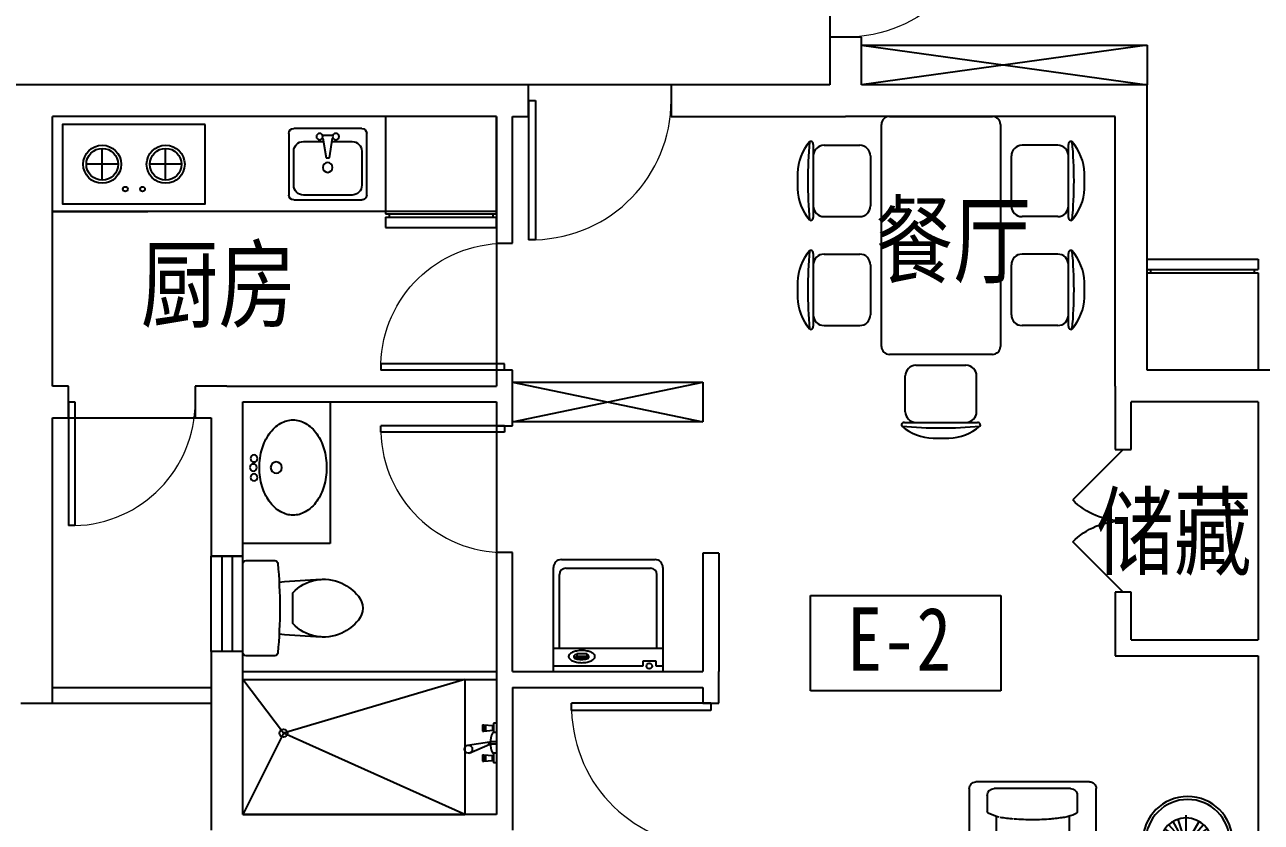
# Model space of a CAD drawing. Extents: x 1005722 to 1034128, y -625400 to -609800.
# Drawn here: x 1019850 to 1027645, y -620550 to -615522 of the extents above; entities that cross this region are included whole.
import ezdxf
from ezdxf.enums import TextEntityAlignment as Align

# ---------------------------------------------------------------- set-up
doc = ezdxf.new("R2010")
doc.units = 0
doc.header["$LTSCALE"] = 1000
doc.header["$MEASUREMENT"] = 0
doc.layers.get('0').update_dxf_attribs({"linetype": 'CONTINUOUS'})
for name, color, linetype in [('BATH', 8, 'CONTINUOUS'), ('FUR', 8, 'CONTINUOUS'), ('Furniture(家具)', 8, 'CONTINUOUS'), ('WALL', 2, 'CONTINUOUS'), ('WINDOW', 4, 'CONTINUOUS'), ('家具', 8, 'CONTINUOUS'), ('文字注明', 211, 'CONTINUOUS'), ('阳台露台', 141, 'CONTINUOUS')]:
    doc.layers.add(name, color=color, linetype=linetype)
doc.layers.add('文字标注', color=121, linetype='CONTINUOUS', lineweight=0)
doc.styles.add('-黑体', font='simhei.ttf', dxfattribs={"width": 0.8})
doc.styles.add('DIM_FONT', font='ZBTXT.shx', dxfattribs={"width": 0.8})

# ---------------------------------------------------------------- blocks, each defined once
blk = doc.blocks.new('_E10NWL')
for p, q in [((-275, 0), (275, 0)), ((-275, -482), (-275, 0)), ((275, 0), (275, -482)), ((275, -482), (-275, -482)), ((-256.6, -482), (-256.6, -499.1)), ((256.6, -482), (256.6, -499.1)), ((-275, -550), (-275, -499.1)), ((275, -499.1), (-275, -499.1)), ((275, -550), (-275, -550)), ((275, -499.1), (275, -550))]:
    blk.add_line(p, q)
at = {"style": 'DIM_FONT', "width": 0.8, "flags": 9}
for tag in ['XSIZE', 'YSIZE']:
    blk.add_attdef(tag, (0, 0), '', height=0.5, dxfattribs=at)
blk = doc.blocks.new('1')
at = {"layer": 'Furniture(家具)'}
for p, q in [((-70335.6, -529641.1), (-70335.3, -528988)), ((-70292.8, -528945.5), (-69577.6, -528945.8)), ((-70173.8, -528988.1), (-69691.4, -528988.2)), ((-69535.1, -528988.3), (-69535.4, -529641.4)), ((-70216.3, -529030.6), (-70216.4, -529132.2)), ((-69648.9, -529030.8), (-69649, -529130)), ((-70951.1, -529284), (-71012.6, -529215.7)), ((-70938.8, -529275), (-70984.7, -529195.4)), ((-70902.4, -529338.1), (-70902.4, -529156.3)), ((-70879.9, -529268.9), (-70851.5, -529181.4)), ((-70866, -529275), (-70820, -529195.4)), ((-70853.7, -529284), (-70792.2, -529215.7)), ((-70165.3, -529204.1), (-70165.5, -529641.1)), ((-70165.3, -529162.6), (-70165.3, -529204.1)), ((-69705.3, -529162.7), (-69705.5, -529641.3)), ((-71209, -529300), (-71285.5, -529276.5)), ((-71239, -529271), (-71262.6, -529347.4)), ((-71203.7, -529271), (-71227.3, -529347.4)), ((-71216.2, -529297.8), (-71191.9, -529273.5)), ((-70961.3, -529295.3), (-71035.6, -529241.3)), ((-70843.5, -529295.3), (-70769.1, -529241.3)), ((-70835.9, -529308.5), (-70751.9, -529271.1)), ((-70591.9, -529282.7), (-70615.4, -529359.2)), ((-70543, -529373.3), (-70566.5, -529285.1)), ((-70519.4, -529373.3), (-70495.9, -529296.9)), ((-70490, -529373.3), (-70466.5, -529296.9)), ((-70454.7, -529373.3), (-70431.2, -529296.9)), ((-70401.8, -529385), (-70425.3, -529296.9)), ((-69459.6, -529367.4), (-69436.1, -529291)), ((-69430.2, -529367.4), (-69406.6, -529291)), ((-69394.9, -529367.4), (-69371.3, -529291)), ((-69360.9, -529373.3), (-69384.4, -529285.1)), ((-69337.4, -529373.3), (-69313.8, -529296.9)), ((-69308, -529373.3), (-69284.4, -529296.9)), ((-69272.7, -529373.3), (-69249.1, -529296.9)), ((-69219.7, -529385), (-69243.2, -529296.9)), ((-69185.7, -529288.6), (-69162.1, -529376.8)), ((-71226.7, -529338.1), (-71303.1, -529314.6)), ((-71226.7, -529373.4), (-71303.1, -529349.9)), ((-71220.8, -529338.1), (-71297.2, -529314.6)), ((-71220.8, -529361.6), (-71295.6, -529381.6)), ((-71192.1, -529368.2), (-71223.9, -529336.4)), ((-70902.4, -529338.1), (-71084.1, -529338.1)), ((-70968.9, -529367.7), (-71052.9, -529405.1)), ((-70968.6, -529326.5), (-70973.3, -529321.8)), ((-70902.4, -529338.1), (-70902.4, -529519.8)), ((-70902.4, -529338.1), (-70720.7, -529338.1)), ((-70831.2, -529322.9), (-70741.3, -529303.8)), ((-70572.9, -529367.1, 685.7), (-70512.2, -529367.1, 685.7)), ((-70427.9, -529353.6, 685.7), (-70367.2, -529353.6, 685.7)), ((-70378.2, -529385), (-70354.7, -529308.6)), ((-69533.6, -529300.4), (-69510, -529388.6)), ((-69506.2, -529325.7), (-69479.7, -529306.3)), ((-69497.4, -529336.8, 685.7), (-69436.7, -529336.8, 685.7)), ((-69440.1, -529353.6, 685.7), (-69379.4, -529353.6, 685.7)), ((-69352.4, -529350.2, 685.7), (-69291.8, -529350.2, 685.7)), ((-69271.5, -529350.2, 685.7), (-69210.9, -529350.2, 685.7)), ((-69224.3, -529350.2, 685.7), (-69163.7, -529350.2, 685.7)), ((-69215.1, -529300.4), (-69191.5, -529388.6)), ((-69177.1, -529353.6, 685.7), (-69116.5, -529353.6, 685.7)), ((-69121, -529300.4), (-69144.5, -529376.8)), ((-69085.7, -529300.4), (-69109.2, -529376.8)), ((-69108.8, -529431.6, 1371.4), (-69108.8, -529339.1, 1371.4)), ((-69056.2, -529300.4), (-69079.8, -529376.8)), ((-69062.3, -529300.4), (-69038.7, -529388.6)), ((-68980.1, -529373.4), (-69056.6, -529349.9)), ((-69032.8, -529300.4), (-69009.3, -529388.6)), ((-71226.7, -529426.4), (-71314.9, -529449.9)), ((-71232.6, -529414.6), (-71309, -529391.1)), ((-71232.6, -529449.9), (-71309, -529426.4)), ((-71232.6, -529479.3), (-71309, -529455.8)), ((-71226.7, -529402.8), (-71303.1, -529379.3)), ((-70961.3, -529380.8), (-71035.6, -529434.9)), ((-70951.1, -529392.1), (-71012.6, -529460.5)), ((-70938.8, -529401.1), (-70984.7, -529480.7)), ((-70924.9, -529407.3), (-70953.3, -529494.7)), ((-70910, -529410.4), (-70919.6, -529501.9)), ((-70894.8, -529410.4), (-70885.2, -529501.9)), ((-70886.1, -529409), (-70890.8, -529404.3)), ((-70879.9, -529407.3), (-70851.5, -529494.7)), ((-70866, -529401.1), (-70820, -529480.7)), ((-70853.7, -529392.1), (-70792.2, -529460.5)), ((-70843.5, -529380.8), (-70769.1, -529434.9)), ((-68980.1, -529396.9), (-69068.3, -529420.5)), ((-68991.9, -529449.9), (-69068.3, -529426.4)), ((-71232.6, -529502.8), (-71320.8, -529526.4)), ((-71209, -529555.8), (-71285.5, -529532.2)), ((-68991.9, -529485.2), (-69068.3, -529461.7)), ((-68991.9, -529514.6), (-69068.3, -529491.1)), ((-71209, -529591.1), (-71285.5, -529567.5)), ((-71209, -529620.5), (-71285.5, -529597)), ((-68991.9, -529538.1), (-69080.1, -529561.7)), ((-69058.8, -529669, 1371.4), (-69058.8, -529576.5, 1371.4)), ((-71313.2, -529659), (-70659.5, -529659.2)), ((-70208, -529683.7), (-70293.1, -529683.6)), ((-70230.4, -529683.6), (-70180.1, -529725.2)), ((-70165.5, -529615.2), (-70165.5, -529641.1)), ((-69626.2, -529683.2), (-69677.3, -529725.4)), ((-69577.9, -529683.9), (-69663, -529683.9)), ((-68997.8, -529655.8), (-69074.2, -529632.3)), ((-68997.8, -529691.1), (-69074.2, -529667.6)), ((-71356, -529700.8), (-71355.8, -531575.1)), ((-70617.2, -529728.3), (-70617.2, -529784.6)), ((-70617, -529732.5), (-70616.9, -529701.8)), ((-70617, -529731.4), (-70610.5, -529731.4)), ((-70576.5, -529904.6), (-70576.5, -529765.5)), ((-70135.7, -529725.2), (-70180.1, -529725.2)), ((-69677.3, -529725.4), (-70135.7, -529725.2)), ((-68997.8, -529744), (-69086, -529767.6)), ((-68997.8, -529720.5), (-69074.2, -529697)), ((-69039.8, -529840, 1371.4), (-69039.8, -529747.4, 1371.4)), ((-71314, -529806.7), (-71313.3, -531469.8)), ((-71279.3, -529772.8), (-71173.8, -529772.8)), ((-71140, -530339.6), (-71139.8, -529806.9)), ((-71139.8, -529827), (-70659.8, -529827.1)), ((-71054.9, -530052.4), (-71054.8, -529827)), ((-70576.8, -530288.4), (-70576.8, -529793.1)), ((-68997.8, -529773.4), (-69086, -529797)), ((-68980.1, -529832.3), (-69056.6, -529808.7)), ((-68980.1, -529867.6), (-69056.6, -529844)), ((-68980.1, -529920.5), (-69068.3, -529944)), ((-68980.1, -529897), (-69056.6, -529873.4)), ((-68991.9, -529973.5), (-69068.3, -529949.9)), ((-68991.9, -530008.8), (-69068.3, -529985.2)), ((-69059.2, -530021.2, 1371.4), (-69059.2, -529928.7, 1371.4)), ((-71055, -530339.6), (-71054.9, -530052.4)), ((-68991.9, -530061.7), (-69080.1, -530085.2)), ((-68991.9, -530038.2), (-69068.3, -530014.6)), ((-70118.5, -530374.4), (-69723.9, -530156.1)), ((-70110.3, -530299.1), (-69774.6, -530113.4)), ((-69052.7, -530267.3, 1371.4), (-69052.7, -530174.7, 1371.4)), ((-68974.3, -530191.1), (-69050.7, -530167.6)), ((-68974.3, -530226.4), (-69050.7, -530202.9)), ((-68974.3, -530255.8), (-69050.7, -530232.3)), ((-68974.3, -530279.4), (-69062.5, -530302.9)), ((-68986, -530332.3), (-69062.5, -530308.8)), ((-71140.2, -530339.6), (-70760.4, -530339.5)), ((-71140, -530339.4), (-71139.8, -531469.7)), ((-71140, -530339.4), (-71033, -530339.5)), ((-71055, -530339.5), (-71054.8, -531449.6)), ((-70760.4, -530339.5), (-70627.8, -530339.4)), ((-70576.7, -530885.9), (-70576.7, -530390.6)), ((-70037.8, -530626.9), (-69608.5, -530368.7)), ((-68986, -530367.6), (-69062.5, -530344.1)), ((-68986, -530397), (-69062.5, -530373.5)), ((-70010.7, -530681.3), (-69594.6, -530431.1)), ((-68986, -530420.5), (-69074.2, -530444.1)), ((-69046.3, -530545.6, 1371.4), (-69046.3, -530453.1, 1371.4)), ((-68991.9, -530538.2), (-69068.3, -530514.7)), ((-68991.9, -530573.5), (-69068.3, -530550)), ((-68991.9, -530602.9), (-69068.3, -530579.4)), ((-69999.2, -530958.6), (-69586.9, -530680)), ((-68991.9, -530626.4), (-69080.1, -530650)), ((-68991.9, -530655.9), (-69080.1, -530679.4)), ((-69065.7, -530772.2, 1371.4), (-69065.7, -530679.7, 1371.4)), ((-69980.2, -531016.6), (-69599.6, -530759.3)), ((-68986, -530744.1), (-69074.2, -530767.6)), ((-68974.3, -530773.5), (-69062.5, -530797)), ((-68986, -530838.2), (-69062.5, -530814.7)), ((-68986, -530873.5), (-69062.5, -530850)), ((-71140, -530937.1), (-70760.3, -530937)), ((-70760.3, -530937), (-70627.7, -530936.9)), ((-68986, -530902.9), (-69062.5, -530879.4)), ((-68980.1, -530944.1), (-69056.6, -530920.6)), ((-69046.3, -530988.4, 1371.4), (-69046.3, -530895.8, 1371.4)), ((-70576.7, -530987.9), (-70576.5, -531511.1)), ((-68980.1, -530979.4), (-69056.6, -530955.9)), ((-68980.1, -531008.8), (-69056.6, -530985.3)), ((-69036.9, -531089.8, 1371.4), (-69036.9, -530997.2, 1371.4)), ((-68980.1, -531032.4), (-69068.3, -531055.9)), ((-68991.9, -531085.3), (-69068.3, -531061.8)), ((-68991.9, -531120.6), (-69068.3, -531097.1)), ((-68991.9, -531150), (-69068.3, -531126.5)), ((-69051.9, -531219.3, 1371.4), (-69051.9, -531126.8, 1371.4)), ((-68991.9, -531173.5), (-69080.1, -531197.1)), ((-68974.3, -531303), (-69050.7, -531279.4)), ((-68974.3, -531338.3), (-69050.7, -531314.7)), ((-69036.9, -531373.3, 1371.4), (-69036.9, -531280.8, 1371.4)), ((-68974.3, -531391.2), (-69062.5, -531414.7)), ((-68974.3, -531367.7), (-69050.7, -531344.1)), ((-71139.8, -531449.6), (-70659.8, -531449.4)), ((-68986, -531444.2), (-69062.5, -531420.6)), ((-68986, -531479.5), (-69062.5, -531455.9)), ((-69051, -531523.8, 685.7), (-69051, -531431.3, 685.7)), ((-71279.3, -531503.8), (-71173.8, -531503.7)), ((-70617.2, -531548.3), (-70617.2, -531491.9)), ((-70617, -531544.1), (-70616.9, -531574.8)), ((-70617, -531545.2), (-70610.5, -531545.2)), ((-70230.4, -531592.9), (-70180.1, -531551.4)), ((-69677.3, -531551.2), (-70180.1, -531551.4)), ((-69626.2, -531593.4), (-69677.3, -531551.2)), ((-68986, -531532.4), (-69074.2, -531555.9)), ((-68986, -531508.9), (-69062.5, -531485.3)), ((-71313.2, -531617.6), (-70659.5, -531617.4)), ((-71214.9, -531655.9), (-71291.4, -531632.4)), ((-70335.6, -531635.5), (-70335.3, -532288.6)), ((-70208, -531592.9), (-70293.1, -531593)), ((-70165.3, -532114), (-70165.5, -531635.4)), ((-69705.3, -532113.9), (-69705.5, -531635.2)), ((-69577.9, -531592.7), (-69663, -531592.7)), ((-69535.1, -532288.3), (-69535.4, -531635.2)), ((-68980.1, -531619.7), (-69068.3, -531643.2)), ((-68980.1, -531596.1), (-69056.6, -531572.6)), ((-69036.9, -531677.1, 1371.4), (-69036.9, -531584.5, 1371.4)), ((-71214.9, -531691.2), (-71291.4, -531667.7)), ((-71214.9, -531720.6), (-71291.4, -531697.1)), ((-70808.3, -531782.3), (-70854.2, -531702.7)), ((-70794.4, -531776.1), (-70822.8, -531688.7)), ((-70779.5, -531773), (-70789.1, -531681.5)), ((-70771.9, -531662.4), (-70771.9, -532027.1)), ((-70764.3, -531773), (-70754.7, -531681.5)), ((-70749.4, -531776.1), (-70721, -531688.7)), ((-70735.5, -531782.3), (-70689.5, -531702.7)), ((-68991.9, -531672.6), (-69068.3, -531649.1)), ((-68991.9, -531707.9), (-69068.3, -531684.4)), ((-68991.9, -531737.3), (-69068.3, -531713.8)), ((-69051.9, -531806.6, 1371.4), (-69051.9, -531714.1, 1371.4)), ((-71214.9, -531744.2), (-71303.1, -531767.7)), ((-71214.9, -531773.6), (-71303.1, -531797.1)), ((-71236.6, -531869.2), (-71236.6, -531779.4)), ((-70838.4, -531815.8), (-70922.3, -531778.4)), ((-70830.8, -531802.6), (-70905.1, -531748.5)), ((-70820.6, -531791.3), (-70882.1, -531723)), ((-70723.2, -531791.3), (-70661.7, -531723)), ((-70713, -531802.6), (-70638.6, -531748.5)), ((-68991.9, -531760.8), (-69080.1, -531784.4)), ((-71217.6, -531808), (-71305.8, -531831.5)), ((-71217.6, -531837.4), (-71305.8, -531861)), ((-71209, -531861.8), (-71297.2, -531885.4)), ((-70771.9, -531845.4), (-70953.6, -531845.4)), ((-70771.9, -531845.4), (-70590.2, -531845.4)), ((-70700.7, -531860.5), (-70610.8, -531879.6)), ((-68974.3, -531890.3), (-69050.7, -531866.7)), ((-69036.9, -531960.6, 1371.4), (-69036.9, -531868.1, 1371.4)), ((-71197.3, -531891.2), (-71285.5, -531914.8)), ((-71209, -531956), (-71285.5, -531932.4)), ((-70830.8, -531888.1), (-70905.1, -531942.2)), ((-70820.6, -531899.4), (-70882.1, -531967.7)), ((-70808.3, -531908.4), (-70854.2, -531988)), ((-70749.4, -531914.6), (-70721, -532002)), ((-70735.5, -531908.4), (-70689.5, -531988)), ((-70723.2, -531899.4), (-70661.7, -531967.7)), ((-70713, -531888.1), (-70638.6, -531942.2)), ((-70705.4, -531875), (-70621.4, -531912.3)), ((-68974.3, -531925.6), (-69050.7, -531902)), ((-68974.3, -531955), (-69050.7, -531931.5)), ((-71209, -531991.3), (-71285.5, -531967.7)), ((-71209, -532020.7), (-71285.5, -531997.1)), ((-71239, -531991.7), (-71262.6, -532068.1)), ((-71204.1, -531998.1), (-71227.7, -532074.5)), ((-71203.7, -531991.7), (-71227.3, -532068.1)), ((-71217.1, -532004), (-71193.6, -532092.2)), ((-71163.7, -531998.1), (-71140.1, -532086.3)), ((-71140.5, -532021.6), (-71117, -532109.8)), ((-71069.6, -531998.1), (-71093.1, -532074.5)), ((-71055.7, -532015.8), (-71079.3, -532092.2)), ((-71026.3, -532015.8), (-71049.9, -532092.2)), ((-71017, -532015.8), (-70993.5, -532104)), ((-70979.4, -532004), (-71002.9, -532080.4)), ((-70987.6, -532004), (-70964, -532092.2)), ((-70950, -532004), (-70973.5, -532080.4)), ((-70911.3, -532003.4), (-70934.9, -532079.9)), ((-70924.3, -532009.3), (-70900.8, -532097.5)), ((-70884.7, -531998.1), (-70908.3, -532074.5)), ((-70897.7, -532004), (-70874.1, -532092.2)), ((-70844.3, -531998.1), (-70820.7, -532086.3)), ((-70821.1, -532021.6), (-70797.6, -532109.8)), ((-70750.1, -531998.1), (-70773.7, -532074.5)), ((-70736.3, -532015.8), (-70759.9, -532092.2)), ((-70706.9, -532015.8), (-70730.4, -532092.2)), ((-70697.6, -532015.8), (-70674, -532104)), ((-70660, -532004), (-70683.5, -532080.4)), ((-70668.2, -532004), (-70644.6, -532092.2)), ((-70630.5, -532004), (-70654.1, -532080.4)), ((-70591.9, -532003.4), (-70615.4, -532079.9)), ((-70604.9, -532009.3), (-70581.3, -532097.5)), ((-70551.4, -532003.4), (-70527.9, -532091.6)), ((-70528.3, -532027), (-70504.7, -532115.2)), ((-70522, -531991.7), (-70498.5, -532079.9)), ((-70457.3, -532003.4), (-70480.9, -532079.9)), ((-70443.5, -532021.1), (-70467, -532097.5)), ((-70414.1, -532021.1), (-70437.6, -532097.5)), ((-70404.8, -532021.1), (-70381.2, -532109.3)), ((-70367.1, -532009.3), (-70390.7, -532085.7)), ((-70375.3, -532009.3), (-70351.8, -532097.5)), ((-70337.7, -532009.3), (-70361.3, -532085.7)), ((-69495, -531998.1), (-69518.5, -532074.5)), ((-69481.2, -532015.8), (-69504.7, -532092.2)), ((-69451.8, -532015.8), (-69475.3, -532092.2)), ((-69442.4, -532015.8), (-69418.9, -532104)), ((-69404.8, -532004), (-69428.3, -532080.4)), ((-69413, -532004), (-69389.5, -532092.2)), ((-69336.8, -532003.4), (-69360.3, -532079.9)), ((-69349.7, -532009.3), (-69326.2, -532097.5)), ((-69323.1, -532004), (-69299.6, -532092.2)), ((-69269.7, -531998.1), (-69246.1, -532086.3)), ((-69246.5, -532021.6), (-69223, -532109.8)), ((-69175.5, -531998.1), (-69199.1, -532074.5)), ((-69161.7, -532015.8), (-69185.3, -532092.2)), ((-69132.3, -532015.8), (-69155.9, -532092.2)), ((-69123, -532015.8), (-69099.5, -532104)), ((-69085.4, -532004), (-69108.9, -532080.4)), ((-69093.6, -532004), (-69070, -532092.2)), ((-68974.3, -531978.5), (-69062.5, -532002)), ((-68986, -532031.5), (-69062.5, -532007.9)), ((-71186, -532029.7), (-71197.8, -532068.1)), ((-70962.4, -532043), (-70952.5, -532079.9)), ((-70899.5, -532101.6), (-70961.3, -532039.7)), ((-70642.9, -532043), (-70633.1, -532079.9)), ((-70580, -532101.6), (-70641.9, -532039.7)), ((-69387.8, -532043), (-69377.9, -532079.9)), ((-69068.4, -532043), (-69058.5, -532079.9)), ((-68986, -532066.8), (-69062.5, -532043.2)), ((-70216.3, -532246), (-70216.4, -532144.3)), ((-69648.9, -532245.8), (-69649, -532146.6)), ((-70292.8, -532331.1), (-69577.6, -532330.8)), ((-70173.8, -532288.5), (-69691.4, -532288.3))]:
    blk.add_line(p, q, dxfattribs=at)
for points in [[(-71236.6, -529413.3), (-71236.6, -529333.3)], [(-71236.6, -529448.6), (-71236.6, -529429)], [(-71236.6, -529547.3), (-71236.6, -529503.9)], [(-71236.6, -529651.4), (-71236.6, -529582.6)], [(-71236.6, -531750), (-71236.6, -531684.6)], [(-71192.3, -532019.9), (-71210.9, -532019.9)], [(-71125.3, -532019.9), (-71157.9, -532019.9)], [(-71027.6, -532019.9), (-71057, -532019.9)], [(-70983.3, -532019.9), (-71015.9, -532019.9)], [(-70984.3, -532019.9), (-71014.4, -532019.9)], [(-70899.5, -532025.2), (-70918.1, -532025.2)], [(-70872.9, -532019.9), (-70891.4, -532019.9)], [(-70805.9, -532019.9), (-70838.4, -532019.9)], [(-70708.2, -532019.9), (-70737.6, -532019.9)], [(-70663.9, -532019.9), (-70696.5, -532019.9)], [(-70664.9, -532019.9), (-70695, -532019.9)], [(-70580.1, -532025.2), (-70598.6, -532025.2)], [(-70513.1, -532025.2), (-70545.6, -532025.2)], [(-70415.4, -532025.2), (-70444.8, -532025.2)], [(-70371.1, -532025.2), (-70403.7, -532025.2)], [(-70372.1, -532025.2), (-70402.2, -532025.2)], [(-69453, -532019.9), (-69482.4, -532019.9)], [(-69408.8, -532019.9), (-69441.3, -532019.9)], [(-69409.7, -532019.9), (-69439.8, -532019.9)], [(-69324.9, -532025.2), (-69343.5, -532025.2)], [(-69298.3, -532019.9), (-69316.9, -532019.9)], [(-69231.3, -532019.9), (-69263.9, -532019.9)], [(-69133.6, -532019.9), (-69163, -532019.9)], [(-69089.3, -532019.9), (-69121.9, -532019.9)], [(-69090.3, -532019.9), (-69120.4, -532019.9)], [(-69005.5, -532025.2), (-69024, -532025.2)]]:
    blk.add_lwpolyline(points, dxfattribs=at)
for points in [[(-71087.1, -530083.1, 0.02107), (-71092, -529964.9, 0.029233), (-71104.1, -529880.4, 0.045778), (-71120.2, -529827, 0.201615)], [(-71121.2, -530341, 0.047423), (-71104.3, -530285.6, 0.029233), (-71092.1, -530201.2, 0.02107), (-71087.1, -530083.1, 0.02107)], [(-71120, -530339.6, 0.00246), (-71121.2, -530336.8)], [(-71121.2, -530337.9, -0.047423), (-71104.3, -530393.2, -0.029233), (-71092.1, -530477.6, -0.017749), (-71085.5, -530638.3, -0.02107)], [(-71087.1, -531193.5, -0.02107), (-71092, -531311.7, -0.029233), (-71104.1, -531396.1, -0.045778), (-71120.2, -531449.6, -0.201615)]]:
    blk.add_lwpolyline(points, format="xyb", dxfattribs=at)
for centre, radius in [((-70912.5, -529321.5), 283.5), ((-70912.5, -529321.5), 264.6), ((-70902.4, -529338.1), 164.7), ((-70902.4, -529338.1), 72.8), ((-70902.4, -529338.1), 67.2), ((-69192.4, -529689.5), 26), ((-69322.3, -530443.3), 104.7), ((-70041, -531097.1), 43.3), ((-69803.2, -531327.1), 98.8), ((-69235.7, -531448.4), 26), ((-70771.9, -531845.4), 164.7), ((-70771.9, -531845.4), 72.8), ((-70771.9, -531845.4), 67.2)]:
    blk.add_circle(centre, radius, dxfattribs=at)
for centre, radius, start, end in [((-70292.8, -528988), 42.5, 89.97718, 179.97718), ((-70173.8, -529030.6), 42.5, 89.97718, 179.97718), ((-69691.5, -529030.8), 42.5, 359.97718, 89.97718), ((-69577.6, -528988.3), 42.5, 359.97718, 89.97718), ((-70199.3, -529132.2), 17, 179.97718, 246.26262), ((-69666, -529130), 17, 294.81829, 359.97718), ((-70075.5, -528850.7), 324.6, 246.26262, 259.46261), ((-69991.4, -528398.5), 784.5, 259.46261, 260.16374), ((-69986.4, -528398.5), 784.5, 259.50825, 265.62663), ((-69934.8, -527666.3), 1518.9, 265.58099, 269.97718), ((-69934.8, -527666.3), 1518.9, 269.97718, 274.37337), ((-69873.8, -528398.5), 784.5, 274.41901, 280.53739), ((-69795.1, -528850.8), 324.6, 282.72648, 294.81829), ((-71313.1, -529701.9), 42.9, 90.21182, 181.55427), ((-70659.5, -529701.7), 42.5, 359.97718, 89.97718), ((-70293.1, -529641.1), 42.5, 179.97718, 269.97718), ((-70208, -529641.1), 42.5, 269.97718, 359.97718), ((-69662.9, -529641.3), 42.5, 179.97718, 269.97718), ((-74516.4, -530398.9), 5000.5, 346.46005, 8.23607), ((-69577.9, -529641.4), 42.5, 269.97718, 359.97718), ((-70610.5, -529765.4), 34, 359.97718, 89.97718), ((-77390.3, -530064.1), 7747.5, 358.48458, 2.66537), ((-71278.8, -529808), 35.2, 90.76195, 182.11277), ((-71173.8, -529806.9), 34, 359.97718, 89.97718), ((-70659.7, -529784.6), 42.5, 269.97718, 359.97718), ((-69873.9, -530325.9), 238.3, 112.82179, 174.6616), ((-69875.2, -530323.3), 220.1, 115.14615, 172.25786), ((-69846.9, -530411.7), 312.4, 94.26561, 112.94903), ((-69846.9, -530411.7), 328, 94.16056, 111.35274), ((-69870.7, -530259.1), 174.6, 54.53942, 90), ((-69870.7, -530259.1), 159, 54.53942, 89.79814), ((-69980.4, -530413.2), 348.1, 30.18022, 54.53942), ((-69980.4, -530413.2), 363.7, 30.18022, 54.53942), ((-70155.9, -530515.2), 566.7, 13.54376, 30.18022), ((-70627.8, -530288.4), 51, 269.97718, 359.97718), ((-69656.2, -530386.6), 462.4, 169.6711, 179.70345), ((-69656.2, -530386.6), 446.9, 167.98944, 179.717), ((-70155.9, -530515.2), 551.1, 13.54376, 30.18022), ((-70627.7, -530390.7), 51, 0.02282, 90.02282), ((-69771.2, -530390.7), 347.6, 178.92916, 205.31733), ((-69771.2, -530390.7), 332, 178.91103, 205.20363), ((-70434.3, -530582.3), 837.4, 0, 13.54376), ((-70434.3, -530582.3), 853, 0, 13.54376), ((-71530.5, -531381.2), 1672.4, 23.40782, 30.22383), ((-71530.5, -531381.2), 1688, 23.36802, 30.20084), ((-77073.4, -529406.3), 7095.9, 342.4045, 350.62493), ((-70434.3, -530582.3), 837.4, 346.45624, 0), ((-70434.3, -530582.3), 853, 346.45624, 0), ((-73351, -530625.4), 2265.5, 355.60792, 359.67522), ((-70362.6, -530813.4), 379.5, 343.05682, 14.73896), ((-70362.6, -530813.4), 395.1, 343.29264, 14.91168), ((-70155.9, -530649.3), 551.1, 329.81978, 346.45624), ((-71819.5, -530737.2), 730, 348.45104, 355.1489), ((-70155.9, -530649.3), 566.7, 329.81978, 346.45624), ((-71403.8, -530822.2), 305.7, 337.59062, 348.45104), ((-71403.8, -531052.1), 305.7, 11.54896, 22.40938), ((-71403.8, -530823.4), 305.7, 337.63626, 338.20011), ((-70627.7, -530885.9), 51, 269.97718, 359.97718), ((-70627.7, -530988), 51, 0.02282, 90.02282), ((-69841.1, -530939.1), 159.2, 174.55266, 218.73699), ((-69841.1, -530939.1), 143.6, 175.15636, 218.84477), ((-69980.4, -530751.4), 348.1, 305.46058, 329.81978), ((-69980.4, -530751.4), 363.7, 305.46058, 329.81978), ((-71819.5, -531137.1), 730, 4.8511, 11.54896), ((-77390.3, -530064.1), 7747.5, 348.93369, 353.21581), ((-72491.1, -531194.1), 1404, 0.02282, 4.8511), ((-70041, -531097.1), 43.3, 153.59105, 30.58044), ((-69881.8, -530976.2), 104.3, 216.78006, 276.07492), ((-69881.8, -530976.2), 88.8, 216.61066, 276.60005), ((-69870.7, -530905.4), 159, 269.69663, 305.46058), ((-69870.7, -530905.4), 174.6, 270, 305.46058), ((-71278.8, -531468.5), 35.2, 177.88723, 269.23805), ((-71173.8, -531469.7), 34, 270.02282, 0.02282), ((-70659.7, -531492), 42.5, 0.02282, 90.02282), ((-70610.5, -531511.1), 34, 270.02282, 0.02282), ((-71313.3, -531575.1), 42.5, 180.02282, 270.02282), ((-70659.5, -531574.8), 42.5, 270.02282, 0.02282), ((-70293.1, -531635.5), 42.5, 90.02282, 180.02282), ((-70208, -531635.4), 42.5, 0.02282, 90.02282), ((-69662.9, -531635.2), 42.5, 90.02282, 180.02282), ((-69577.9, -531635.2), 42.5, 0.02282, 90.02282), ((-73908.3, -530951.7), 2911.9, 338.83649, 338.87132), ((-69934.9, -532395.3), 434.1, 58.32966, 121.888), ((-69936.3, -531657.3), 434.1, 238.32966, 301.888), ((-70117.8, -532170.6), 151.1, 72.50783, 107.70983), ((-70027, -531882.5), 151.1, 252.50783, 287.70983), ((-69935.1, -532170.3), 151.1, 72.50783, 107.70983), ((-69844.3, -531882.1), 151.1, 252.50783, 287.70983), ((-69752.4, -532169.9), 151.1, 72.50783, 107.70983), ((-69991.4, -532878.1), 784.5, 94.41901, 100.53739), ((-69934.8, -533610.3), 1518.9, 90.02282, 94.41901), ((-69934.8, -533610.3), 1518.9, 85.62663, 90.02282), ((-69878.8, -532878), 784.5, 79.50825, 85.62663), ((-70199.3, -532144.3), 17, 113.73738, 180.02282), ((-70075.5, -532425.9), 324.6, 100.53739, 113.73738), ((-69795.1, -532425.7), 324.6, 65.18171, 79.50825), ((-69666, -532146.6), 17, 0.02282, 65.18171), ((-70173.8, -532246), 42.5, 180.02282, 270.02282), ((-69691.5, -532245.8), 42.5, 270.02282, 0.02282), ((-70292.8, -532288.6), 42.5, 180.02282, 270.02282), ((-69577.6, -532288.3), 42.5, 270.02282, 0.02282)]:
    blk.add_arc(centre, radius, start, end, dxfattribs=at)
blk = doc.blocks.new('TP6')
blk.add_lwpolyline([(20, -300), (200.8, -300, 0.388903), (220.7, -281.7, 0.043619), (220.7, 281.7, 0.388903), (200.8, 300), (20, 300, 0.414214), (0, 280), (0, -280, 0.414214), (20, -300, 0.414214)], format="xyb")
blk.add_lwpolyline([(623.4, 157.5, 0.325454), (314.1, 96.3), (314.1, -96.3, 0.325454), (623.4, -157.5, 0.11195), (728.4, -76.5, 0.35994), (728.4, 76.5, 0.11195)], format="xyb", close=True)
for centre, start, end in [((821.6, -7004.3), 92.61819, 94.72691), ((821.6, 7004.3), 265.27309, 267.38181)]:
    blk.add_arc(centre, 7193.5, start, end)
blk = doc.blocks.new('_E12QMA')
for centre, radius in [((-57.4, -41.7), 22.1), ((0, -37.5), 22.1), ((61.8, -41.7), 22.1), ((0, -181.7), 35.3)]:
    blk.add_circle(centre, radius)
for centre, radius, start, end in [((0, -499.9), 424.2, 90, 106.29491), ((0, -499.9), 424.2, 73.70509, 90), ((-77.1, -329.5), 234.6, 125.21186, 149.59017), ((-30.5, -395.5), 315.5, 106.29491, 125.21186), ((30.5, -395.5), 315.5, 54.78814, 73.70509), ((77.1, -329.5), 234.6, 30.40983, 54.78814), ((-148.3, -287.7), 152.1, 149.59017, 180), ((148.3, -287.7), 152.1, 360, 390.40983), ((-148.3, -287.7), 152.1, 180, 210.40983), ((148.3, -287.7), 152.1, 329.59017, 360), ((-77.1, -245.9), 234.6, 210.40983, 234.78814), ((77.1, -245.9), 234.6, 305.21186, 329.59017), ((-30.5, -179.8), 315.5, 234.78814, 253.70509), ((30.5, -179.8), 315.5, 286.29491, 305.21186), ((0, -75.5), 424.2, 253.70509, 270), ((0, -75.5), 424.2, 270, 286.29491)]:
    blk.add_arc(centre, radius, start, end)
at = {"style": 'DIM_FONT', "width": 0.8, "flags": 9}
for tag in ['XSIZE', 'YSIZE']:
    blk.add_attdef(tag, (0, 0), '', height=0.5, dxfattribs=at)
blk = doc.blocks.new('A$C5B6B14AB')
at = {"layer": 'BATH'}
for p, q in [((0, 30.7), (0, 419.3)), ((30.7, 450), (460.2, 450)), ((276.1, 409.1), (214.8, 409.1)), ((490.9, 419.3), (490.9, 30.7)), ((219.9, 368.2), (92, 368.2)), ((235.2, 265.9), (214.8, 388.6)), ((276.1, 388.6), (255.7, 265.9)), ((398.9, 368.2), (271, 368.2)), ((30.7, 306.8), (30.7, 92)), ((255.7, 265.9), (235.2, 265.9)), ((460.2, 92.1), (460.2, 306.8)), ((460.2, 0), (30.7, 0)), ((92.1, 30.7), (398.9, 30.7))]:
    blk.add_line(p, q, dxfattribs=at)
for centre, radius in [((194.3, 398.9), 20.5), ((296.6, 398.9), 20.5), ((245.5, 204.6), 30.7)]:
    blk.add_circle(centre, radius, dxfattribs=at)
for centre, radius, start, end in [((30.7, 419.3), 30.7, 90.00142, 180.00142), ((460.2, 419.3), 30.7, 0.00142, 90.00142), ((92, 306.8), 61.4, 90.00142, 180.00142), ((398.9, 306.8), 61.4, 0.00142, 90.00142), ((92.1, 92), 61.4, 180.00142, 270.00142), ((398.9, 92.1), 61.4, 270.00142, 0.00142), ((30.7, 30.7), 30.7, 180.00142, 270.00142), ((460.2, 30.7), 30.7, 270.00142, 0.00142)]:
    blk.add_arc(centre, radius, start, end, dxfattribs=at)
at = {"layer": 'BATH', "style": 'DIM_FONT', "oblique": -180, "text_generation_flag": 4, "width": 0.8, "flags": 9}
for tag in ['YSIZE', 'XSIZE']:
    blk.add_attdef(tag, (245.5, 450), '', height=0.5, rotation=270.00142, dxfattribs=at)
blk = doc.blocks.new('A$C52241BEE')
for p, q in [((250, 750), (250, 550)), ((350, 650), (150, 650)), ((250, 350), (250, 150)), ((350, 250), (150, 250))]:
    blk.add_line(p, q)
blk.add_lwpolyline([(0, 900), (0, 0), (500, 0), (500, 900)], close=True)
for centre, radius in [((250, 650), 120), ((250, 650), 100), ((406.5, 504.3), 15), ((406.5, 395.7), 15), ((250, 250), 120), ((250, 250), 100)]:
    blk.add_circle(centre, radius)
blk = doc.blocks.new('A$C718D6682')
at = {"linetype": 'Continuous'}
for p, q in [((50, 706.3), (640, 706.3)), ((0, 0.5), (0, 656.3)), ((690, 656.3), (690, 0.5)), ((690, 145.2), (0, 145.2))]:
    blk.add_line(p, q, dxfattribs=at)
for p, q in [((77.7, 651.5), (612.3, 651.5)), ((37.7, 144.8), (37.7, 611.5)), ((652.3, 144.8), (652.3, 611.5)), ((130.2, 88.5), (130.2, 99)), ((146.9, 113.4), (146.9, 96.8)), ((211.5, 113.4), (146.9, 113.4)), ((146.9, 96.8), (211.5, 96.8)), ((211.5, 96.8), (211.5, 113.4)), ((222, 87.4), (221.9, 99.1)), ((0, 36.3), (564.3, 36.3)), ((0, 0.5), (690, 0.5)), ((647.4, 66.1), (564.3, 66.1)), ((564.3, 66.1), (564.3, 35.5)), ((647.4, 35.5), (647.4, 66.1)), ((647.4, 36.3), (690, 36.3))]:
    blk.add_line(p, q)
blk.add_lwpolyline([(261.7, 94.9, 0.185158), (256.8, 107.7, 0.102042), (237.3, 122, 0.060862), (212.3, 130, 0.047173), (178.5, 133.2, 0.047173), (144.8, 130, 0.060862), (119.7, 122, 0.102042), (100.3, 107.7, 0.185158), (95.4, 94.9, 0.185158), (100.3, 82.2, 0.102042), (119.7, 67.8, 0.060862), (144.8, 59.8, 0.047173), (178.5, 56.6, 0.047173), (212.3, 59.8, 0.060862), (237.3, 67.8, 0.102042), (256.8, 82.2, 0.185158)], format="xyb", close=True)
for points in [[(146.9, 108.2, 0.008736), (143.6, 107.4, 0.076276), (132.1, 102.5, 0.259034), (130.2, 99, 0.259034)], [(130.2, 99, 0.259034), (132.1, 95.6, 0.076276), (143.6, 90.7, 0.036515), (157.2, 88.2, 0.026615), (176, 87.2, 0.026615), (194.9, 88.2, 0.036515), (208.4, 90.7, 0.076276), (220, 95.6, 0.259034), (221.9, 99, 0.259034), (220, 102.5, 0.056762), (211.5, 106.5, 0.036515)], [(130.2, 88.5, 0.259034), (132.1, 85.1, 0.076276), (143.6, 80.2, 0.036515), (157.2, 77.7, 0.026615), (176, 76.7, 0.026615), (194.9, 77.7, 0.036515), (208.4, 80.2, 0.076276), (220, 85.1, 0.259034), (221.9, 88.5, 0.078462), (221.7, 89.8, 0.056762)]]:
    blk.add_lwpolyline(points, format="xyb")
blk.add_circle((603.7, 35.5), 17.5)
for centre, start, end in [((50, 656.3), 90, 180), ((640, 656.3), 360, 90)]:
    blk.add_arc(centre, 50, start, end, dxfattribs=at)
for centre, start, end in [((77.7, 611.5), 90, 180), ((612.3, 611.5), 360, 90)]:
    blk.add_arc(centre, 40, start, end)
at = {"width": 0.8, "flags": 9}
for tag in ['YSIZE', 'XSIZE']:
    blk.add_attdef(tag, (345, 0.5), '', height=0.5, rotation=180, dxfattribs=at)
blk = doc.blocks.new('13')
at = {"layer": 'FUR'}
for p, q in [((-17588.9, -529653.8), (-17588.9, -528803.8)), ((-17588.9, -528803.8), (-16188.9, -528803.8)), ((-16188.9, -528803.8), (-16188.9, -529653.8)), ((-17588.9, -529653.8), (-16188.9, -529653.8))]:
    blk.add_line(p, q, dxfattribs=at)
for points in [[(-16188.9, -528803.8), (-17333, -529142), (-17588.9, -529653.8)], [(-16188.9, -529653.8), (-17333, -529142), (-17588.9, -528803.8)]]:
    blk.add_lwpolyline(points, dxfattribs=at)
blk.add_circle((-17333, -529142), 25, dxfattribs=at)
blk = doc.blocks.new('$DorLib2D$00000001')
for p, q in [((0.45, 0.975), (0.5, 0.975)), ((0.45, 0), (0.45, 0.975)), ((0.5, 0), (0.5, 0.975)), ((0.5, 0), (0.45, 0))]:
    blk.add_line(p, q)
at = {"lineweight": 13}
blk.add_arc((0.475, 0), 0.975, 91.46928, 180, dxfattribs=at)
blk = doc.blocks.new('$TCHSYS$WIN2D')
for p, q in [((-0.5, 0.5), (0.5, 0.5)), ((-0.5, 0.5), (-0.5, -0.5)), ((0.5, 0.5), (0.5, -0.5)), ((0.5, 0.167), (-0.5, 0.167)), ((0.5, -0.167), (-0.5, -0.167)), ((-0.5, -0.5), (0.5, -0.5))]:
    blk.add_line(p, q)
blk = doc.blocks.new('$DorLib2D$00000116')
at = {"color": 0}
for p, q in [((-0.5, 0), (-0.1464, 0.3536)), ((0.5, 0), (0.1464, 0.3536))]:
    blk.add_line(p, q, dxfattribs=at)
for centre, start, end in [((-0.5, 0), 0, 45), ((0.5, 0), 135, 180)]:
    blk.add_arc(centre, 0.5, start, end, dxfattribs=at)

msp = doc.modelspace()

# ---------------------------------------------------------------- linework, layer by layer
for p, q in [((1024925, -614700.2), (1024925, -615600.2)), ((1023925, -615900.2), (1023025, -615900.2))]:
    msp.add_line(p, q)
at = {"layer": 'BATH'}
for p, q in [((1021225, -620500.2), (1021225, -619600.2)), ((1021225, -619600.2), (1022825, -619600.2)), ((1021225, -619650.2), (1022825, -619650.2)), ((1022735, -619935.6), (1022735, -619975.2)), ((1022735, -619935.6), (1022745, -619935.6)), ((1022745, -619935.6), (1022800, -619940.2)), ((1022745, -619935.6), (1022745, -619975.2)), ((1022755, -619935.6), (1022755, -619975.2)), ((1022800, -619970.2), (1022800, -619940.2)), ((1022800, -619940.2), (1022800, -619970.2)), ((1022825, -619925.2), (1022805, -619925.2)), ((1022805, -619925.2), (1022805, -619985.2)), ((1022825, -619925.2), (1022824.9, -620175.2)), ((1022735, -619975.2), (1022745, -619975.2)), ((1022745, -619975.2), (1022800, -619970.2)), ((1022825, -619985.2), (1022800, -619985.2)), ((1022640.4, -620065.1), (1022780.9, -620043)), ((1022652.2, -620113.7), (1022782.7, -620057.8)), ((1022657.4, -620067.4), (1022657.4, -620067.4)), ((1022825, -620042.8), (1022782.7, -620042.8)), ((1022825, -620057.8), (1022782.7, -620057.8)), ((1022824.9, -620115.2), (1022799.9, -620115.2)), ((1022804.9, -620115.2), (1022804.9, -620175.2)), ((1022734.9, -620125.6), (1022734.9, -620165.2)), ((1022734.9, -620125.6), (1022744.9, -620125.6)), ((1022734.9, -620165.2), (1022744.9, -620165.2)), ((1022744.9, -620125.6), (1022744.9, -620165.2)), ((1022744.9, -620125.6), (1022799.9, -620130.2)), ((1022744.9, -620165.2), (1022799.9, -620160.2)), ((1022754.9, -620125.6), (1022754.9, -620165.2)), ((1022799.9, -620130.2), (1022799.9, -620160.2)), ((1022799.9, -620160.2), (1022799.9, -620130.2)), ((1022824.9, -620175.2), (1022804.9, -620175.2))]:
    msp.add_line(p, q, dxfattribs=at)
for centre, radius in [((1022646.7, -620089.3), 25), ((1022782.7, -620050.3), 7.5)]:
    msp.add_circle(centre, radius, dxfattribs=at)
msp.add_arc((1022933.3, -620050.3), 148.3, 153.98453, 205.963, dxfattribs=at)
at = {"layer": 'FUR'}
for p, q in [((1025300.7, -616100.2), (1025950.7, -616100.2)), ((1025250.7, -617550.2), (1025250.7, -616150.2)), ((1026000.7, -616150.2), (1026000.7, -617550.2)), ((1024821.4, -616276.8), (1024821.4, -616736.8)), ((1024888.9, -616281.8), (1025113.9, -616281.8)), ((1026362.4, -616281.8), (1026137.4, -616281.8)), ((1026429.9, -616736.8), (1026429.9, -616276.8)), ((1025181.4, -616349.3), (1025181.4, -616664.3)), ((1026069.9, -616664.3), (1026069.9, -616349.3)), ((1024721.4, -616457.2), (1024721.4, -616556.4)), ((1026529.9, -616556.4), (1026529.9, -616457.2)), ((1024888.9, -616731.8), (1025113.9, -616731.8)), ((1026362.4, -616731.8), (1026137.4, -616731.8)), ((1024821.4, -616963.6), (1024821.4, -617423.6)), ((1024888.9, -616968.6), (1025113.9, -616968.6)), ((1026362.4, -616968.6), (1026137.4, -616968.6)), ((1026429.9, -617423.6), (1026429.9, -616963.6)), ((1025181.4, -617036.1), (1025181.4, -617351.1)), ((1026069.9, -617351.1), (1026069.9, -617036.1)), ((1024721.4, -617144.1), (1024721.4, -617243.2)), ((1026529.9, -617243.2), (1026529.9, -617144.1)), ((1024888.9, -617418.6), (1025113.9, -617418.6)), ((1026362.4, -617418.6), (1026137.4, -617418.6)), ((1025950.7, -617600.2), (1025300.7, -617600.2)), ((1025468.2, -617669.2), (1025783.2, -617669.2)), ((1022925, -617775.2), (1024125, -617775.2)), ((1022925, -618025.2), (1024125, -617775.2)), ((1022925, -617775.2), (1024125, -618025.2)), ((1024125, -617775.2), (1024125, -618025.2)), ((1025400.7, -617961.7), (1025400.7, -617736.7)), ((1025850.7, -617961.7), (1025850.7, -617736.7)), ((1024125, -618025.2), (1022925, -618025.2)), ((1025395.7, -618029.2), (1025855.7, -618029.2)), ((1025576.1, -618129.2), (1025675.2, -618129.2)), ((1021425, -618793), (1021225, -618793)), ((1021425, -618793), (1021425, -618793))]:
    msp.add_line(p, q, dxfattribs=at)
for centre, radius, start, end in [((1025300.7, -616150.2), 50, 90, 180), ((1025950.7, -616150.2), 50, 0, 90), ((1025036.8, -616467), 315.6, 139.27346, 178.23486), ((1027499.2, -616506.8), 2712.7, 174.8023, 185.1977), ((1024805.2, -616267.6), 10, 67.33001, 139.27346), ((1024801.4, -616276.8), 20, 0, 67.33001), ((1024888.9, -616349.3), 67.5, 90, 180), ((1025113.9, -616349.3), 67.5, 0, 90), ((1026137.4, -616349.3), 67.5, 90, 180), ((1026362.4, -616349.3), 67.5, 0, 90), ((1026449.9, -616276.8), 20, 112.66999, 180), ((1026446.1, -616267.6), 10, 40.72654, 112.66999), ((1026214.5, -616467), 315.6, 1.76514, 40.72654), ((1023752.1, -616506.8), 2712.7, 354.8023, 5.1977), ((1025036.8, -616546.7), 315.6, 181.76514, 220.72654), ((1026214.5, -616546.7), 315.6, 319.27346, 358.23486), ((1024888.9, -616664.3), 67.5, 180, 270), ((1025113.9, -616664.3), 67.5, 270, 0), ((1026137.4, -616664.3), 67.5, 180, 270), ((1026362.4, -616664.3), 67.5, 270, 0), ((1024805.2, -616746), 10, 220.72654, 292.66999), ((1024801.4, -616736.8), 20, 292.66999, 0), ((1026449.9, -616736.8), 20, 180, 247.33001), ((1026446.1, -616746), 10, 247.33001, 319.27346), ((1025036.8, -617153.8), 315.6, 139.27346, 178.23486), ((1027499.2, -617193.6), 2712.7, 174.8023, 185.1977), ((1024805.2, -616954.4), 10, 67.33001, 139.27346), ((1024801.4, -616963.6), 20, 0, 67.33001), ((1024888.9, -617036.1), 67.5, 90, 180), ((1025113.9, -617036.1), 67.5, 0, 90), ((1026137.4, -617036.1), 67.5, 90, 180), ((1026362.4, -617036.1), 67.5, 0, 90), ((1026449.9, -616963.6), 20, 112.66999, 180), ((1026446.1, -616954.4), 10, 40.72654, 112.66999), ((1023752.1, -617193.6), 2712.7, 354.8023, 5.1977), ((1026214.5, -617153.8), 315.6, 1.76514, 40.72654), ((1025036.8, -617233.5), 315.6, 181.76514, 220.72654), ((1026214.5, -617233.5), 315.6, 319.27346, 358.23486), ((1024888.9, -617351.1), 67.5, 180, 270), ((1025113.9, -617351.1), 67.5, 270, 0), ((1026137.4, -617351.1), 67.5, 180, 270), ((1026362.4, -617351.1), 67.5, 270, 0), ((1024805.2, -617432.9), 10, 220.72654, 292.66999), ((1024801.4, -617423.6), 20, 292.66999, 0), ((1026449.9, -617423.6), 20, 180, 247.33001), ((1026446.1, -617432.9), 10, 247.33001, 319.27346), ((1025300.7, -617550.2), 50, 180, 270), ((1025950.7, -617550.2), 50, 270, 0), ((1025468.2, -617736.7), 67.5, 90, 180), ((1025783.2, -617736.7), 67.5, 0, 90), ((1025468.2, -617961.7), 67.5, 180, 270), ((1025783.2, -617961.7), 67.5, 270, 0), ((1025386.4, -618045.4), 10, 157.33001, 229.27346), ((1025395.7, -618049.2), 20, 90, 157.33001), ((1025585.8, -617813.8), 315.6, 229.27346, 268.23486), ((1025625.7, -615351.4), 2712.7, 264.8023, 275.1977), ((1025665.5, -617813.8), 315.6, 271.76514, 310.72654), ((1025855.7, -618049.2), 20, 22.66999, 90), ((1025864.9, -618045.4), 10, 310.72654, 22.66999)]:
    msp.add_arc(centre, radius, start, end, dxfattribs=at)
at = {"layer": 'Furniture(家具)'}
for p, q in [((1025125, -615650.2), (1026925, -615650.2)), ((1025125, -615650.2), (1026925, -615900.2)), ((1026925, -615650.2), (1025125, -615900.2)), ((1026925, -615650.2), (1026925, -615900.2)), ((1026925, -615900.2), (1025125, -615900.2)), ((1022825, -616100.2), (1022825, -616700.2)), ((1022825, -616700.2), (1020025, -616700.2)), ((1020025, -616700.2), (1020625, -616700.2)), ((1021225, -617900.2), (1021775, -617900.2)), ((1021775, -617900.2), (1021775, -618793)), ((1021775, -618793), (1021225, -618793))]:
    msp.add_line(p, q, dxfattribs=at)
at = {"layer": 'WALL'}
for p, q in [((1025125, -615600.2), (1024925, -615600.2)), ((1024925, -615600.2), (1024925, -615900.2)), ((1025125, -615900.2), (1025125, -615600.2)), ((1019925, -615900.2), (1016925, -615900.2)), ((1022925, -615900.2), (1019925, -615900.2)), ((1023025, -615900.2), (1022925, -615900.2)), ((1023025, -616100.2), (1023025, -615900.2)), ((1024925, -615900.2), (1023925, -615900.2)), ((1023925, -615900.2), (1023925, -616100.2)), ((1026925, -615900.2), (1025125, -615900.2)), ((1026925, -617700.2), (1026925, -615900.2)), ((1020025, -617800.2), (1020025, -616100.2)), ((1022825, -616100.2), (1020025, -616100.2)), ((1022825, -616100.2), (1022825, -616900.2)), ((1022925, -616100.2), (1023025, -616100.2)), ((1022925, -616900.2), (1022925, -616100.2)), ((1023925, -616100.2), (1025025, -616100.2)), ((1026725, -616100.2), (1025025, -616100.2)), ((1026725, -617800.2), (1026725, -616100.2)), ((1022825, -616900.2), (1022925, -616900.2)), ((1022925, -617700.2), (1022825, -617700.2)), ((1022825, -617700.2), (1022825, -617800.2)), ((1022925, -617900.2), (1022925, -617700.2)), ((1027725, -617700.2), (1026925, -617700.2)), ((1020125, -617800.2), (1020025, -617800.2)), ((1020125, -618000.2), (1020125, -617800.2)), ((1021125, -617800.2), (1020925, -617800.2)), ((1020925, -617800.2), (1020925, -618000.2)), ((1021125, -617800.2), (1022825, -617800.2)), ((1026725, -617800.2), (1026725, -618200.2)), ((1021225, -618873.5), (1021225, -617900.2)), ((1021225, -617900.2), (1022825, -617900.2)), ((1022825, -617900.2), (1022825, -618050.2)), ((1022925, -618050.2), (1022925, -617900.2)), ((1026825, -618200.2), (1026825, -617900.2)), ((1027625, -617900.2), (1026825, -617900.2)), ((1027625, -617900.2), (1027625, -619400.2)), ((1020025, -618000.2), (1020125, -618000.2)), ((1020025, -619800.2), (1020025, -618000.2)), ((1020925, -618000.2), (1021025, -618000.2)), ((1021025, -618000.2), (1021025, -618873.5)), ((1022825, -618050.2), (1022925, -618050.2)), ((1026725, -618200.2), (1026825, -618200.2)), ((1022925, -618850.2), (1022825, -618850.2)), ((1022825, -618850.2), (1022825, -619600.2)), ((1022925, -619600.2), (1022925, -618850.2)), ((1024125, -618852.7), (1024125, -619600.2)), ((1024225, -618852.7), (1024125, -618852.7)), ((1024225, -618852.7), (1024225, -619600.2)), ((1021025, -618873.5), (1021225, -618873.5)), ((1026825, -619100.2), (1026725, -619100.2)), ((1026725, -619100.2), (1026725, -619500.2)), ((1026825, -619400.2), (1026825, -619100.2)), ((1026825, -619400.2), (1027625, -619400.2)), ((1021225, -619473.5), (1021025, -619473.5)), ((1021025, -619473.5), (1021025, -620600.2)), ((1021225, -620500.2), (1021225, -619473.5)), ((1026725, -619500.2), (1027625, -619500.2)), ((1027625, -619500.2), (1027625, -624000.2)), ((1022825, -619600.2), (1022825, -620500.2)), ((1022925, -619600.2), (1024125, -619600.2)), ((1024225, -619800.2), (1024225, -619600.2)), ((1022925, -619700.2), (1024125, -619700.2)), ((1022925, -619700.2), (1022925, -620600.2)), ((1024125, -619700.2), (1024125, -619800.2)), ((1019825, -619800.2), (1020025, -619800.2)), ((1024125, -619800.2), (1024225, -619800.2)), ((1022825, -620500.2), (1021225, -620500.2))]:
    msp.add_line(p, q, dxfattribs=at)
at = {"layer": 'WINDOW'}
for p, q in [((1022825, -616900.2), (1022825, -617700.2)), ((1020125, -618000.2), (1020925, -618000.2)), ((1022825, -618050.2), (1022825, -618848.6))]:
    msp.add_line(p, q, dxfattribs=at)
at = {"layer": '文字注明'}
for p, q in [((1024804.2, -619121.6), (1026004.2, -619121.6)), ((1024804.2, -619721.6), (1024804.2, -619121.6)), ((1026004.2, -619121.6), (1026004.2, -619721.6)), ((1026004.2, -619721.6), (1024804.2, -619721.6))]:
    msp.add_line(p, q, dxfattribs=at)
at = {"layer": '阳台露台'}
for p, q in [((1020025, -619700.2), (1021025, -619700.2)), ((1020025, -619800.2), (1021025, -619800.2))]:
    msp.add_line(p, q, dxfattribs=at)

# ---------------------------------------------------------------- block references
at = {"layer": 'BATH', "rotation": 269.9999998932783}
msp.add_blockref('A$C52241BEE', (1020088.4, -616151.8), dxfattribs=at)
at = {"layer": 'BATH', "xscale": -1}
for name, p, rotation in [('A$C5B6B14AB', (1022005.8, -616626.7), 359.999999879938), ('TP6', (1021225, -619200.4), 180)]:
    msp.add_blockref(name, p, dxfattribs=dict(at, rotation=rotation))
at = {"layer": 'BATH'}
msp.add_blockref('A$C718D6682', (1023183.3, -619600.7), dxfattribs=at)
at = {"layer": 'FUR', "rotation": 359.9999999866597}
msp.add_blockref('13', (1038813.9, -90846.4), dxfattribs=at)
at = {"layer": 'Furniture(家具)', "xscale": -1, "rotation": 1.33402089e-08}
msp.add_blockref('1', (956269, -91349.6), dxfattribs=at)
at = {"layer": 'WINDOW'}
for name, p, xscale, yscale, zscale, rotation in [('$DorLib2D$00000001', (1025025, -615150.2), -900, 900, -900, 270.0000000000177), ('$DorLib2D$00000001', (1023475, -616000.2), 900, 900, 900, 180), ('$DorLib2D$00000001', (1022875, -617300.2), 800, -800, 800, 270.0000000000843), ('$DorLib2D$00000001', (1020525, -617900.2), 800, 800, 800, 180.000000011328), ('$DorLib2D$00000001', (1022875, -618450.2), -800, -800, -800, 270.0000000000941), ('$DorLib2D$00000116', (1026775, -618650.2), 900, -900, 900, 270.0000000101219), ('$TCHSYS$WIN2D', (1021125, -619173.5), 600, -200, 600, 90.00000001174926), ('$DorLib2D$00000001', (1024175, -620250.2), -900, -900, -900, 270.0000000006937)]:
    msp.add_blockref(name, p, dxfattribs=dict(at, xscale=xscale, yscale=yscale, zscale=zscale, rotation=rotation))
at = {"layer": '家具', "extrusion": (0, 0, -1), "yscale": 1.272727273404598, "zscale": -1.272727272727271}
for p, xscale, rotation in [((-1022475, -616100.2), 1.272727273404598, 1.257791532e-07), ((-1027275, -617700.2), -1.272727273404598, 180)]:
    msp.add_blockref('_E10NWL', p, dxfattribs=dict(at, xscale=xscale, rotation=rotation))
at = {"layer": '家具', "extrusion": (0, 0, -1), "zscale": -0.9999999999999998, "rotation": 270}
msp.add_blockref('_E12QMA', (-1021253.7, -618314), dxfattribs=at)

# ---------------------------------------------------------------- texts
at = {"layer": '文字标注', "style": '-黑体', "width": 0.8}
msp.add_text('餐厅', height=450, rotation=360, dxfattribs=at).set_placement((1025703.1, -617105.1), align=Align.CENTER)
msp.add_text('厨房', height=450, dxfattribs=at).set_placement((1021071.7, -617384.1), align=Align.CENTER)
msp.add_text('储藏', height=450, dxfattribs=at).set_placement((1026602.8, -618944.5))
at = {"layer": '文字注明', "style": '-黑体', "width": 0.8}
msp.add_text('E-2', height=400, rotation=0, dxfattribs=at).set_placement((1025036.7, -619594.8))

doc.saveas('drawing.dxf')
